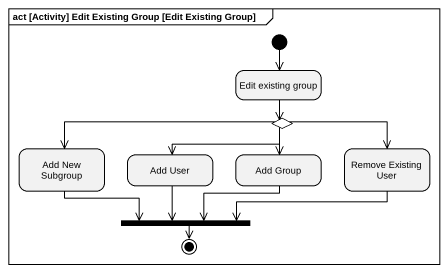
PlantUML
@startuml
mainframe act [Activity] Edit Existing Group [Edit Existing Group]
hide empty description
state "Edit existing group" as Edit_existing_group
state choice1 <<choice>>
state "Add New Subgroup" as Add_New_Subgroup
state "Add User" as Add_User
state "Add Group" as Add_Group
state "Remove Existing User" as Remove_Existing_User
state fork1 <<join>>
[*] --> Edit_existing_group
Edit_existing_group --> choice1
choice1 -left-> Add_New_Subgroup
choice1 -left-> Add_User
choice1 --> Add_Group
choice1 -right-> Remove_Existing_User
Add_New_Subgroup -right-> fork1
Add_User --> fork1
Add_Group -left-> fork1
Remove_Existing_User -left-> fork1
fork1 --> [*]
@enduml
